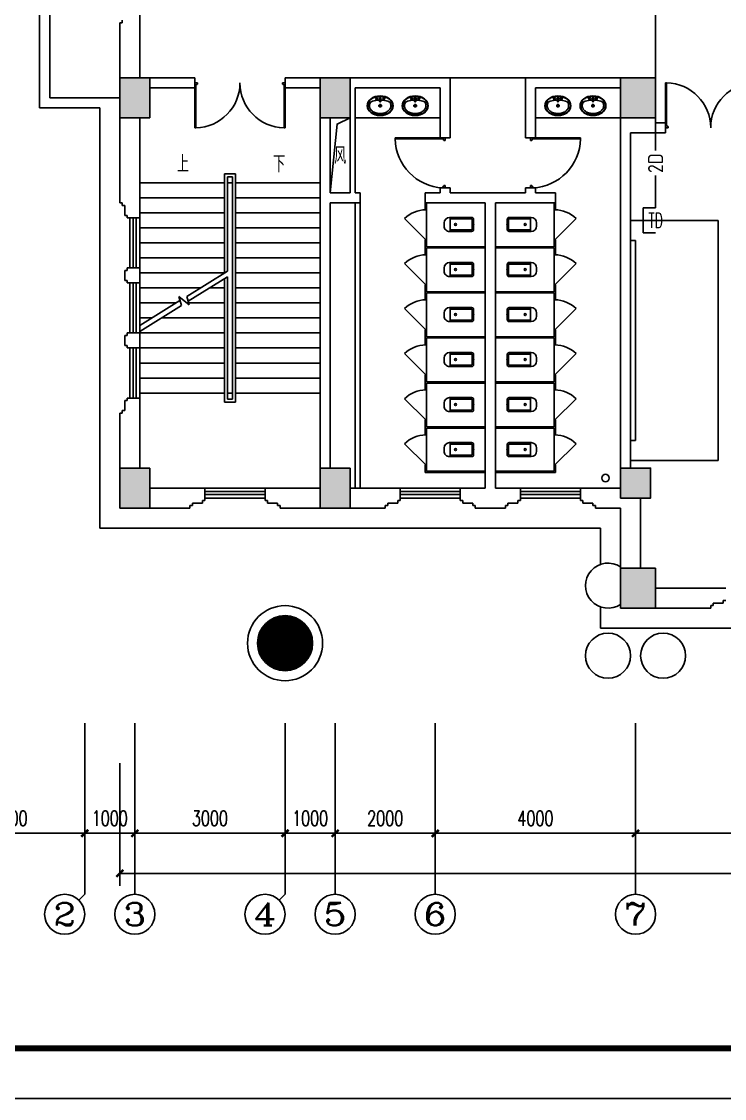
# Model space of a CAD drawing. Extents: x 190999 to 834799, y -200814 to 215286.
# Drawn here: x 327450 to 341487, y 71786 to 93311 of the extents above; entities that cross this region are included whole.
import ezdxf
from ezdxf.enums import TextEntityAlignment as Align

# ---------------------------------------------------------------- set-up
doc = ezdxf.new("R2010")
doc.units = 0
doc.header["$LTSCALE"] = 1000
doc.header["$MEASUREMENT"] = 0
for name, color, linetype in [('00-EQUIP', 3, 'Continuous'), ('00-SIG_TEXT', 7, 'Continuous'), ('00-WIRE-4', 6, 'Continuous'), ('A-卫生间', 250, 'Continuous'), ('A-墙线', 2, 'Continuous'), ('A-外包装修', 250, 'Continuous'), ('A-外窗', 145, 'Continuous'), ('A-家具', 250, 'Continuous'), ('A-门', 167, 'Continuous'), ('AXIS', 3, 'Continuous'), ('AXIS_TEXT', 7, 'Continuous'), ('COLUMN', 2, 'Continuous'), ('DIM_SYMB', 3, 'Continuous'), ('PUB_HATCH', 250, 'Continuous'), ('PUB_TEXT', 7, 'Continuous'), ('STAIR', 5, 'Continuous'), ('图框', 189, 'Continuous'), ('房间名称', 7, 'Continuous'), ('洞口线', 177, 'Continuous'), ('雨水管', 3, 'Continuous')]:
    doc.layers.add(name, color=color, linetype=linetype)
doc.styles.add('-GBCBIGGBENOR', font='GBENOR.shx', dxfattribs={"bigfont": 'GBCBIG.shx'})
doc.styles.add('_COMPLEX', font='COMPLEX.shx', dxfattribs={"width": 0.5})
doc.styles.add('_TCH_AXIS', font='COMPLEX', dxfattribs={"bigfont": 'GBCBIG'})
doc.styles.add('_TCH_DIM', font='SIMPLEX', dxfattribs={"bigfont": 'GBCBIG'})
doc.styles.add('COMPLEX', font='COMPLEX')
doc.styles.add('DIM_FONT', font='SIMPLEX', dxfattribs={"width": 0.7, "bigfont": 'GBCBIG'})
doc.styles.get("Standard").update_dxf_attribs({"font": 'simhei.ttf'})
doc.dimstyles.new('DIMN', dxfattribs={"dimtxt": 300, "dimasz": 100, "dimexe": 250, "dimexo": 300, "dimgap": 150, "dimtad": 1, "dimdec": 0, "dimzin": 0, "dimdsep": 46, "dimtxsty": 'DIM_FONT', "dimblk": 'ARCHTICK', "dimcen": 0.09, "dimclrt": 7, "dimazin": 2, "dimtfac": 1, "dimtdec": 0, "dimtix": 1, "dimtmove": 2, "dimatfit": 3, "dimfxl": 0, "dimtolj": 1, "dimtzin": 0, "dimarcsym": 0})

# ---------------------------------------------------------------- blocks, each defined once
blk = doc.blocks.new('TJAD_TK_A0')
at = {"layer": '图框'}
blk.add_line((973, -441.7), (2162, -441.7), dxfattribs=at)
at = {"layer": '图框', "const_width": 1.2}
blk.add_lwpolyline([(2152, -431.7), (2152, 389.3), (998, 389.3), (998, -431.7)], close=True, dxfattribs=at)
blk = doc.blocks.new('m1800')
at = {"layer": 'A-墙线'}
for p, q in [((-900, -100), (-900, 100)), ((900, -100), (900, 100))]:
    blk.add_line(p, q, dxfattribs=at)
at = {"layer": 'A-门'}
for p, q in [((-900, 900), (-900, 0)), ((-900, 900), (-880, 900)), ((-880, 900), (-880, 50)), ((880, 900), (880, 50)), ((900, 900), (880, 900)), ((900, 900), (900, 0)), ((-900, 50), (-870, 50)), ((-900, 0), (-850, 0)), ((-870, 50), (-870, 30)), ((-870, 30), (-850, 30)), ((-850, 30), (-850, 0)), ((850, 30), (850, 0)), ((870, 30), (850, 30)), ((900, 0), (850, 0)), ((870, 50), (870, 30)), ((900, 50), (870, 50))]:
    blk.add_line(p, q, dxfattribs=at)
for centre, start, end in [((-900, 0), 0, 88.7267), ((900, 0), 91.2733, 180)]:
    blk.add_arc(centre, 900, start, end, dxfattribs=at)
blk = doc.blocks.new('手盆')
at = {"layer": 'A-卫生间'}
for p, q in [((113, 12), (46, 16)), ((160, 0), (235, 0)), ((198, -37), (198, 38)), ((113, -11), (46, -16))]:
    blk.add_line(p, q, dxfattribs=at)
for centre, major_axis, ratio, start_param, end_param in [((198, 0), (0, 259), 0.763797, 3.141593, 9.424778), ((194, 0), (0, 259), 0.413212, 0.351725, 1.519021), ((106, 0), (0, 13.9), 0.9, 3.760941, 5.663837), ((194, 0), (0, 259), 0.413212, 1.620217, 2.789865)]:
    blk.add_ellipse(centre, major_axis=major_axis, ratio=ratio, start_param=start_param, end_param=end_param, dxfattribs=at)
for centre, major_axis in [((46, 0), (0, 15.8)), ((56, 71), (0, 20.6)), ((56, 71), (0, 15.6)), ((198, 0), (0, 23.4)), ((56, -71), (0, 20.6)), ((56, -71), (0, 15.6))]:
    blk.add_ellipse(centre, major_axis=major_axis, ratio=0.9, dxfattribs=at)
for points, knots in [([(198, -249), (204, -249), (211, -249), (228, -246), (239, -243), (260, -236), (270, -231), (290, -218), (299, -211), (317, -194), (325, -185), (340, -164), (347, -153), (360, -129), (365, -116), (374, -90), (378, -76), (383, -48), (385, -34), (387, -5), (387, 9), (385, 38), (383, 52), (377, 80), (373, 94), (364, 120), (358, 133), (345, 156), (338, 167), (323, 187), (314, 197), (296, 213), (287, 220), (267, 232), (257, 237), (236, 244), (225, 247), (204, 249), (193, 249), (171, 247), (161, 245), (140, 237), (129, 232), (110, 221), (100, 213), (82, 197), (74, 188), (58, 168), (51, 157), (38, 133), (32, 121), (23, 95), (19, 81), (13, 53), (11, 39), (9, 10), (9, -4), (10, -33), (12, -47), (18, -75), (21, -89), (30, -115), (36, -128), (48, -152), (55, -163), (70, -184), (78, -193), (96, -210), (105, -218), (125, -230), (135, -235), (156, -243), (167, -246), (184, -249), (191, -249), (198, -249)], [0, 0, 0, 0, 0.105369, 0.105369, 0.278747, 0.278747, 0.452125, 0.452125, 0.625504, 0.625504, 0.798882, 0.798882, 0.97226, 0.97226, 1.145639, 1.145639, 1.319017, 1.319017, 1.492395, 1.492395, 1.665774, 1.665774, 1.839152, 1.839152, 2.01253, 2.01253, 2.185909, 2.185909, 2.359287, 2.359287, 2.532665, 2.532665, 2.706044, 2.706044, 2.879422, 2.879422, 3.0528, 3.0528, 3.226179, 3.226179, 3.399557, 3.399557, 3.572935, 3.572935, 3.746313, 3.746313, 3.919692, 3.919692, 4.09307, 4.09307, 4.266448, 4.266448, 4.439827, 4.439827, 4.613205, 4.613205, 4.786583, 4.786583, 4.959962, 4.959962, 5.13334, 5.13334, 5.306718, 5.306718, 5.480097, 5.480097, 5.653475, 5.653475, 5.826853, 5.826853, 6.000232, 6.000232, 6.17361, 6.17361, 6.283185, 6.283185, 6.283185, 6.283185]), ([(119, -185), (121, -187), (123, -188), (130, -193), (135, -196), (146, -202), (152, -205), (163, -209), (169, -210), (180, -213), (186, -214), (194, -214), (196, -214), (198, -214), (204, -214), (209, -214), (222, -212), (229, -210), (241, -206), (245, -204), (254, -200), (259, -197), (269, -191), (275, -187), (286, -178), (291, -173), (300, -162), (304, -158), (314, -145), (319, -137), (327, -123), (329, -118), (334, -107), (336, -101), (341, -89), (343, -83), (346, -71), (348, -64), (351, -49), (352, -40), (354, -22), (355, -13), (355, 5), (355, 14), (354, 32), (352, 41), (349, 58), (348, 66), (343, 81), (341, 89), (335, 104), (332, 111), (326, 125), (322, 132), (314, 144), (310, 150), (301, 162), (296, 167), (287, 177), (281, 181), (272, 189), (267, 192), (256, 199), (250, 202), (238, 207), (233, 209), (223, 211), (217, 212), (205, 214), (198, 214), (186, 213), (181, 213), (171, 211), (166, 210), (151, 205), (141, 200), (128, 191), (123, 188), (119, 185)], [5.740897, 5.740897, 5.740897, 5.740897, 5.780874, 5.780874, 5.896829, 5.896829, 6.012784, 6.012784, 6.128739, 6.128739, 6.240697, 6.240697, 6.283185, 6.283185, 6.283185, 6.399826, 6.399826, 6.5409, 6.5409, 6.634, 6.634, 6.7271, 6.7271, 6.852188, 6.852188, 6.977276, 6.977276, 7.077377, 7.077377, 7.229977, 7.229977, 7.317389, 7.317389, 7.404801, 7.404801, 7.497094, 7.497094, 7.589386, 7.589386, 7.712334, 7.712334, 7.835281, 7.835281, 7.958228, 7.958228, 8.081175, 8.081175, 8.194983, 8.194983, 8.30879, 8.30879, 8.422598, 8.422598, 8.537599, 8.537599, 8.6526, 8.6526, 8.767602, 8.767602, 8.884432, 8.884432, 8.982435, 8.982435, 9.119467, 9.119467, 9.224191, 9.224191, 9.328914, 9.328914, 9.470087, 9.470087, 9.571187, 9.571187, 9.672288, 9.672288, 9.874489, 9.874489, 9.967059, 9.967059, 9.967059, 9.967059])]:
    blk.add_open_spline(points, degree=3, knots=knots, dxfattribs=at)
blk.add_point((46, 0), dxfattribs=at)
blk = doc.blocks.new('m1000')
at = {"layer": 'A-墙线'}
for p, q in [((0, 0), (0, 200)), ((1000, 0), (1000, 200))]:
    blk.add_line(p, q, dxfattribs=at)
at = {"layer": 'A-门'}
for p, q in [((0, 1100), (0, 100)), ((0, 1100), (20, 1100)), ((20, 1100), (20, 150)), ((0, 150), (30, 150)), ((0, 100), (50, 100)), ((30, 150), (30, 130)), ((30, 130), (50, 130)), ((50, 130), (50, 100)), ((950, 130), (950, 100)), ((970, 130), (950, 130)), ((1000, 100), (950, 100)), ((970, 150), (970, 130)), ((1000, 150), (970, 150)), ((1000, 150), (1000, 100))]:
    blk.add_line(p, q, dxfattribs=at)
blk.add_arc((0, 100), 1000, 2.866, 88.854, dxfattribs=at)
blk = doc.blocks.new('_ArchTick')
at = {"const_width": 0.5}
blk.add_lwpolyline([(-0.7, -0.7), (0.7, 0.7)], dxfattribs=at)
blk = doc.blocks.new('*D59')
at = {"layer": 'AXIS', "color": 0, "lineweight": -2}
for p, q in [((325712, 78486), (325712, 76836)), ((328711, 78486), (328711, 76836)), ((325712, 77086), (328711, 77086))]:
    blk.add_line(p, q, dxfattribs=at)
at = {"layer": 'Defpoints', "color": 0}
for p in [(325712, 78786), (328711, 78786), (328711, 77086)]:
    blk.add_point(p, dxfattribs=at)
at = {"layer": 'AXIS', "color": 0, "lineweight": -2, "xscale": 100, "yscale": 100, "zscale": 100, "rotation": 180}
blk.add_blockref('_ArchTick', (325712, 77086), dxfattribs=at)
at = {"layer": 'AXIS', "color": 0, "lineweight": -2, "xscale": 100, "yscale": 100, "zscale": 100}
blk.add_blockref('_ArchTick', (328711, 77086), dxfattribs=at)
at = {"layer": 'AXIS', "color": 7, "insert": (327211, 77386), "char_height": 300, "attachment_point": 5, "style": 'DIM_FONT'}
blk.add_mtext('\\A1;3000', dxfattribs=at)
blk = doc.blocks.new('*D60')
at = {"layer": 'AXIS', "color": 0, "lineweight": -2}
for p, q in [((328711, 78486), (328711, 76836)), ((329712, 78486), (329712, 76836)), ((328711, 77086), (329712, 77086))]:
    blk.add_line(p, q, dxfattribs=at)
at = {"layer": 'Defpoints', "color": 0}
for p in [(328711, 78786), (329712, 78786), (329712, 77086)]:
    blk.add_point(p, dxfattribs=at)
at = {"layer": 'AXIS', "color": 0, "lineweight": -2, "xscale": 100, "yscale": 100, "zscale": 100, "rotation": 180}
blk.add_blockref('_ArchTick', (328711, 77086), dxfattribs=at)
at = {"layer": 'AXIS', "color": 0, "lineweight": -2, "xscale": 100, "yscale": 100, "zscale": 100}
blk.add_blockref('_ArchTick', (329712, 77086), dxfattribs=at)
at = {"layer": 'AXIS', "color": 7, "insert": (329211, 77386), "char_height": 300, "attachment_point": 5, "style": 'DIM_FONT'}
blk.add_mtext('\\A1;1000', dxfattribs=at)
blk = doc.blocks.new('*D61')
at = {"layer": 'AXIS', "color": 0, "lineweight": -2}
for p, q in [((329712, 78486), (329712, 76836)), ((332712, 78486), (332712, 76836)), ((329712, 77086), (332712, 77086))]:
    blk.add_line(p, q, dxfattribs=at)
at = {"layer": 'Defpoints', "color": 0}
for p in [(329712, 78786), (332712, 78786), (332712, 77086)]:
    blk.add_point(p, dxfattribs=at)
at = {"layer": 'AXIS', "color": 0, "lineweight": -2, "xscale": 100, "yscale": 100, "zscale": 100, "rotation": 180}
blk.add_blockref('_ArchTick', (329712, 77086), dxfattribs=at)
at = {"layer": 'AXIS', "color": 0, "lineweight": -2, "xscale": 100, "yscale": 100, "zscale": 100}
blk.add_blockref('_ArchTick', (332712, 77086), dxfattribs=at)
at = {"layer": 'AXIS', "color": 7, "insert": (331212, 77386), "char_height": 300, "attachment_point": 5, "style": 'DIM_FONT'}
blk.add_mtext('\\A1;3000', dxfattribs=at)
blk = doc.blocks.new('*D62')
at = {"layer": 'AXIS', "color": 0, "lineweight": -2}
for p, q in [((332712, 78486), (332712, 76836)), ((333712, 78486), (333712, 76836)), ((332712, 77086), (332612, 77086)), ((332712, 77086), (333712, 77086)), ((333712, 77086), (333812, 77086))]:
    blk.add_line(p, q, dxfattribs=at)
at = {"layer": 'Defpoints', "color": 0}
for p in [(332712, 78786), (333712, 78786), (333712, 77086)]:
    blk.add_point(p, dxfattribs=at)
at = {"layer": 'AXIS', "color": 0, "lineweight": -2, "xscale": 100, "yscale": 100, "zscale": 100}
blk.add_blockref('_ArchTick', (332712, 77086), dxfattribs=at)
at = {"layer": 'AXIS', "color": 0, "lineweight": -2, "xscale": 100, "yscale": 100, "zscale": 100, "rotation": 180}
blk.add_blockref('_ArchTick', (333712, 77086), dxfattribs=at)
at = {"layer": 'AXIS', "color": 7, "insert": (333212, 77386), "char_height": 300, "attachment_point": 5, "style": 'DIM_FONT'}
blk.add_mtext('\\A1;1000', dxfattribs=at)
blk = doc.blocks.new('*D63')
at = {"layer": 'AXIS', "color": 0, "lineweight": -2}
for p, q in [((333712, 78486), (333712, 76836)), ((335712, 78486), (335712, 76836)), ((333712, 77086), (335712, 77086))]:
    blk.add_line(p, q, dxfattribs=at)
at = {"layer": 'Defpoints', "color": 0}
for p in [(333712, 78786), (335712, 78786), (335712, 77086)]:
    blk.add_point(p, dxfattribs=at)
at = {"layer": 'AXIS', "color": 0, "lineweight": -2, "xscale": 100, "yscale": 100, "zscale": 100, "rotation": 180}
blk.add_blockref('_ArchTick', (333712, 77086), dxfattribs=at)
at = {"layer": 'AXIS', "color": 0, "lineweight": -2, "xscale": 100, "yscale": 100, "zscale": 100}
blk.add_blockref('_ArchTick', (335712, 77086), dxfattribs=at)
at = {"layer": 'AXIS', "color": 7, "insert": (334712, 77386), "char_height": 300, "attachment_point": 5, "style": 'DIM_FONT'}
blk.add_mtext('\\A1;2000', dxfattribs=at)
blk = doc.blocks.new('*D64')
at = {"layer": 'AXIS', "color": 0, "lineweight": -2}
for p, q in [((335712, 78486), (335712, 76836)), ((339712, 78486), (339712, 76836)), ((335712, 77086), (339712, 77086))]:
    blk.add_line(p, q, dxfattribs=at)
at = {"layer": 'Defpoints', "color": 0}
for p in [(335712, 78786), (339712, 78786), (339712, 77086)]:
    blk.add_point(p, dxfattribs=at)
at = {"layer": 'AXIS', "color": 0, "lineweight": -2, "xscale": 100, "yscale": 100, "zscale": 100, "rotation": 180}
blk.add_blockref('_ArchTick', (335712, 77086), dxfattribs=at)
at = {"layer": 'AXIS', "color": 0, "lineweight": -2, "xscale": 100, "yscale": 100, "zscale": 100}
blk.add_blockref('_ArchTick', (339712, 77086), dxfattribs=at)
at = {"layer": 'AXIS', "color": 7, "insert": (337712, 77386), "char_height": 300, "attachment_point": 5, "style": 'DIM_FONT'}
blk.add_mtext('\\A1;4000', dxfattribs=at)
blk = doc.blocks.new('*D65')
at = {"layer": 'AXIS', "color": 0, "lineweight": -2}
for p, q in [((339712, 78486), (339712, 76836)), ((347712, 78486), (347712, 76836)), ((339712, 77086), (347712, 77086))]:
    blk.add_line(p, q, dxfattribs=at)
at = {"layer": 'Defpoints', "color": 0}
for p in [(339712, 78786), (347712, 78786), (347712, 77086)]:
    blk.add_point(p, dxfattribs=at)
at = {"layer": 'AXIS', "color": 0, "lineweight": -2, "xscale": 100, "yscale": 100, "zscale": 100, "rotation": 180}
blk.add_blockref('_ArchTick', (339712, 77086), dxfattribs=at)
at = {"layer": 'AXIS', "color": 0, "lineweight": -2, "xscale": 100, "yscale": 100, "zscale": 100}
blk.add_blockref('_ArchTick', (347712, 77086), dxfattribs=at)
at = {"layer": 'AXIS', "color": 7, "insert": (343712, 77386), "char_height": 300, "attachment_point": 5, "style": 'DIM_FONT'}
blk.add_mtext('\\A1;8000', dxfattribs=at)
blk = doc.blocks.new('*D74')
at = {"layer": 'AXIS', "color": 0, "lineweight": -2}
for p, q in [((329412, 78486), (329412, 76036)), ((402712, 78486), (402712, 76036)), ((329412, 76286), (402712, 76286))]:
    blk.add_line(p, q, dxfattribs=at)
at = {"layer": 'Defpoints', "color": 0}
for p in [(329412, 78786), (402712, 78786), (402712, 76286)]:
    blk.add_point(p, dxfattribs=at)
at = {"layer": 'AXIS', "color": 0, "lineweight": -2, "xscale": 100, "yscale": 100, "zscale": 100, "rotation": 180}
blk.add_blockref('_ArchTick', (329412, 76286), dxfattribs=at)
at = {"layer": 'AXIS', "color": 0, "lineweight": -2, "xscale": 100, "yscale": 100, "zscale": 100}
blk.add_blockref('_ArchTick', (402712, 76286), dxfattribs=at)
at = {"layer": 'AXIS', "color": 7, "insert": (366062, 76586), "char_height": 300, "attachment_point": 5, "style": 'DIM_FONT'}
blk.add_mtext('\\A1;73300', dxfattribs=at)
blk = doc.blocks.new('_YZH')
blk.add_circle((0, 0), 0.5)
at = {"layer": 'PUB_HATCH', "const_width": 0.5}
blk.add_lwpolyline([(-0.25, 0, 1), (0.25, 0, 1)], format="xyb", close=True, dxfattribs=at)
blk = doc.blocks.new('_FZH')
blk.add_lwpolyline([(-0.5, -0.5), (0.5, -0.5), (0.5, 0.5), (-0.5, 0.5)], close=True)
at = {"layer": 'PUB_HATCH'}
blk.add_solid([(-0.5, -0.5), (0.5, -0.5), (-0.5, 0.5), (0.5, 0.5)], dxfattribs=at)
blk = doc.blocks.new('_AXISO')
blk.add_circle((0, 0), 0.5)
at = {"layer": 'AXIS_TEXT', "style": 'COMPLEX', "width": 1.041667}
blk.add_attdef('A', text='', height=0.56, dxfattribs=at).set_placement((-0.25, -0.28), (0.25, -0.28), align=Align.FIT)
blk = doc.blocks.new('$lvtry$00000200')
for p, q in [((-140, -40, 0), (-140, -480, 0)), ((-110, -40, 0), (-110, -470, 0)), ((100, 0, 0), (-100, 0, 0)), ((100, -30, 0), (-100, -30, 0)), ((110, -470, 0), (110, -40, 0)), ((140, -480, 0), (140, -40, 0)), ((140, -470, 0), (-140, -470, 0)), ((-30, -590, 0), (30, -590, 0))]:
    blk.add_line(p, q)
blk.add_circle((0, -359, 0), 20)
for centre, radius, start, end in [((-100, -40, 0), 40, 90, 180), ((-100, -40, 0), 10, 90, 180), ((100, -40, 0), 40, 0, 90), ((100, -40, 0), 10, 0, 90), ((-30, -480, 0), 110, 180, 270), ((30, -480, 0), 110, 270, 0)]:
    blk.add_arc(centre, radius, start, end)
blk.add_point((0, 0))
blk = doc.blocks.new('$DorLib2D$00000114')
at = {"color": 0}
blk.add_line((0.5, 0), (-0.207, 0.707), dxfattribs=at)
blk.add_arc((0.5, 0), 1, 135, 180, dxfattribs=at)
blk = doc.blocks.new('_LINKPT1')
at = {"color": 0}
blk.add_line((0, 0), (0, 0), dxfattribs=at)
blk = doc.blocks.new('IO37IMB6')
for p, q in [((-0.5, 0.499), (-0.5, 0.999)), ((0.5, 0.999), (0.5, 0.499)), ((0.5, 0.499), (-0.5, 0.499)), ((0, 0.5), (0, 0))]:
    blk.add_line(p, q)
at = {"xscale": 0.002, "yscale": 0.002, "zscale": 0.002}
for p in [(0, 1.384), (-0.5, 0.499), (0.5, 0.499), (0, 0)]:
    blk.add_blockref('_LINKPT1', p, dxfattribs=at)
at = {"style": '_COMPLEX', "width": 0.6, "flags": 8}
blk.add_attdef('$TEXT$', text='', height=0.6, dxfattribs=at).set_placement((0, 1), align=Align.MIDDLE_CENTER)
at = {"flags": 9}
blk.add_attdef('A', (0, 0), '', height=0.00002, dxfattribs=at)

msp = doc.modelspace()

# ---------------------------------------------------------------- hatches: boundary and pattern name
at = {"layer": 'PUB_HATCH'}
for points in [[(330011.6, 91386.5), (330011.6, 92186.5), (329411.6, 92186.5), (329411.6, 91386.5)], [(334011.6, 91386.5), (334011.6, 92186.5), (333411.6, 92186.5), (333411.6, 91386.5)], [(340111.6, 91386.5), (340111.6, 92186.5), (339411.6, 92186.5), (339411.6, 91386.5)], [(330011.6, 83586.5), (330011.6, 84386.5), (329411.6, 84386.5), (329411.6, 83586.5)], [(334011.6, 83586.5), (334011.6, 84386.5), (333411.6, 84386.5), (333411.6, 83586.5)], [(340111.6, 81586.5), (340111.6, 82386.5), (339411.6, 82386.5), (339411.6, 81586.5)]]:
    msp.add_hatch(color=256, dxfattribs=at).paths.add_polyline_path(points)

# ---------------------------------------------------------------- linework, layer by layer
at = {"layer": '00-WIRE-4'}
for p, q in [((340111.1, 90732.1), (340111.1, 95186.5)), ((340111.1, 89586.5), (340111.1, 90231.5))]:
    msp.add_line(p, q, dxfattribs=at)
at = {"layer": 'A-卫生间'}
for p, q in [((336011.6, 92186.5), (337511.6, 92186.5)), ((335811.6, 91386.5), (334111.6, 91386.5)), ((337711.6, 91386.5), (339411.6, 91386.5)), ((334111.6, 89686.5), (334111.6, 83986.5)), ((334211.6, 89686.5), (334211.6, 83986.5)), ((335511.6, 89686.5), (335511.6, 89549)), ((335536.6, 89686.5), (335511.6, 89686.5)), ((335511.6, 89549), (335536.6, 89549)), ((335536.6, 89549), (335536.6, 89686.5)), ((338086.6, 89686.5), (338086.6, 89549)), ((338111.6, 89686.5), (338086.6, 89686.5)), ((338086.6, 89549), (338111.6, 89549)), ((338111.6, 89549), (338111.6, 89686.5)), ((335536.6, 88949), (335511.6, 88949)), ((335511.6, 88949), (335511.6, 88786.5)), ((335536.6, 88811.5), (335536.6, 88949)), ((338111.6, 88949), (338086.6, 88949)), ((338086.6, 88949), (338086.6, 88811.5)), ((338111.6, 88786.5), (338111.6, 88949)), ((335511.6, 88786.5), (335511.6, 88649)), ((335536.6, 88811.5), (336711.6, 88811.5)), ((335536.6, 88649), (335536.6, 88786.5)), ((335536.6, 88786.5), (336711.6, 88786.5)), ((336711.6, 88811.5), (336711.6, 88786.5)), ((338086.6, 88811.5), (336911.6, 88811.5)), ((336911.6, 88786.5), (336911.6, 88811.5)), ((338086.6, 88786.5), (336911.6, 88786.5)), ((338086.6, 88786.5), (338086.6, 88649)), ((338111.6, 88649), (338111.6, 88786.5)), ((335511.6, 88649), (335536.6, 88649)), ((338086.6, 88649), (338111.6, 88649)), ((335536.6, 88049), (335511.6, 88049)), ((335511.6, 88049), (335511.6, 87886.5)), ((335536.6, 87911.5), (335536.6, 88049)), ((338111.6, 88049), (338086.6, 88049)), ((338086.6, 88049), (338086.6, 87911.5)), ((338111.6, 87886.5), (338111.6, 88049)), ((335511.6, 87886.5), (335511.6, 87749)), ((335536.6, 87911.5), (336711.6, 87911.5)), ((335536.6, 87749), (335536.6, 87886.5)), ((335536.6, 87886.5), (336711.6, 87886.5)), ((336711.6, 87911.5), (336711.6, 87886.5)), ((338086.6, 87911.5), (336911.6, 87911.5)), ((336911.6, 87886.5), (336911.6, 87911.5)), ((338086.6, 87886.5), (336911.6, 87886.5)), ((338086.6, 87886.5), (338086.6, 87749)), ((338111.6, 87749), (338111.6, 87886.5)), ((335511.6, 87749), (335536.6, 87749)), ((338086.6, 87749), (338111.6, 87749)), ((335536.6, 87149), (335511.6, 87149)), ((335511.6, 87149), (335511.6, 86986.5)), ((335511.6, 86986.5), (335511.6, 86849)), ((335536.6, 87011.5), (335536.6, 87149)), ((335536.6, 87011.5), (336711.6, 87011.5)), ((335536.6, 86986.5), (336711.6, 86986.5)), ((335536.6, 86849), (335536.6, 86986.5)), ((336711.6, 87011.5), (336711.6, 86986.5)), ((338086.6, 87011.5), (336911.6, 87011.5)), ((336911.6, 86986.5), (336911.6, 87011.5)), ((338086.6, 86986.5), (336911.6, 86986.5)), ((338111.6, 87149), (338086.6, 87149)), ((338086.6, 87149), (338086.6, 87011.5)), ((338086.6, 86986.5), (338086.6, 86849)), ((338111.6, 86986.5), (338111.6, 87149)), ((338111.6, 86849), (338111.6, 86986.5)), ((335511.6, 86849), (335536.6, 86849)), ((338086.6, 86849), (338111.6, 86849)), ((335536.6, 86249), (335511.6, 86249)), ((335511.6, 86249), (335511.6, 86086.5)), ((335536.6, 86111.5), (335536.6, 86249)), ((335536.6, 86111.5), (336711.6, 86111.5)), ((336711.6, 86111.5), (336711.6, 86086.5)), ((338086.6, 86111.5), (336911.6, 86111.5)), ((336911.6, 86086.5), (336911.6, 86111.5)), ((338111.6, 86249), (338086.6, 86249)), ((338086.6, 86249), (338086.6, 86111.5)), ((338111.6, 86086.5), (338111.6, 86249)), ((335511.6, 86086.5), (335511.6, 85949)), ((335511.6, 85949), (335536.6, 85949)), ((335536.6, 86086.5), (336711.6, 86086.5)), ((335536.6, 85949), (335536.6, 86086.5)), ((338086.6, 86086.5), (336911.6, 86086.5)), ((338086.6, 86086.5), (338086.6, 85949)), ((338086.6, 85949), (338111.6, 85949)), ((338111.6, 85949), (338111.6, 86086.5)), ((335536.6, 85349), (335511.6, 85349)), ((335511.6, 85349), (335511.6, 85186.5)), ((335536.6, 85211.5), (335536.6, 85349)), ((338111.6, 85349), (338086.6, 85349)), ((338086.6, 85349), (338086.6, 85211.5)), ((338111.6, 85186.5), (338111.6, 85349)), ((335511.6, 85186.5), (335511.6, 85049)), ((335511.6, 85049), (335536.6, 85049)), ((335536.6, 85211.5), (336711.6, 85211.5)), ((335536.6, 85049), (335536.6, 85186.5)), ((335536.6, 85186.5), (336711.6, 85186.5)), ((336711.6, 85211.5), (336711.6, 85186.5)), ((338086.6, 85211.5), (336911.6, 85211.5)), ((336911.6, 85186.5), (336911.6, 85211.5)), ((338086.6, 85186.5), (336911.6, 85186.5)), ((338086.6, 85186.5), (338086.6, 85049)), ((338086.6, 85049), (338111.6, 85049)), ((338111.6, 85049), (338111.6, 85186.5)), ((335536.6, 84449), (335511.6, 84449)), ((335511.6, 84449), (335511.6, 84299)), ((335536.6, 84324), (335536.6, 84449)), ((338111.6, 84449), (338086.6, 84449)), ((338086.6, 84449), (338086.6, 84324)), ((338111.6, 84299), (338111.6, 84449)), ((336711.6, 84299), (335511.6, 84299)), ((336711.6, 84324), (335536.6, 84324)), ((336711.6, 84299), (336711.6, 84324)), ((336911.6, 84324), (338086.6, 84324)), ((336911.6, 84324), (336911.6, 84299)), ((336911.6, 84299), (338111.6, 84299))]:
    msp.add_line(p, q, dxfattribs=at)
at = {"layer": 'A-墙线'}
for p, q in [((329811.6, 93586.5), (329811.6, 92186.5)), ((329411.6, 93286.5), (329411.6, 92186.5)), ((329411.6, 93286.5), (329461.6, 93286.5)), ((329461.6, 93286.5), (329461.6, 93336.5)), ((330011.6, 92186.5), (330911.6, 92186.5)), ((332711.6, 92186.5), (333411.6, 92186.5)), ((336011.6, 92186.5), (334011.6, 92186.5)), ((336011.6, 92186.5), (336011.6, 90986.5)), ((337511.6, 92186.5), (337511.6, 90986.5)), ((339411.6, 92186.5), (337511.6, 92186.5)), ((330011.6, 91986.5), (330911.6, 91986.5)), ((332711.6, 91986.5), (333411.6, 91986.5)), ((335811.6, 91986.5), (334111.6, 91986.5)), ((334111.6, 91986.5), (334111.6, 89886.5)), ((335811.6, 91986.5), (335811.6, 90986.5)), ((337711.6, 91986.5), (337711.6, 90986.5)), ((339411.6, 91986.5), (337711.6, 91986.5)), ((329411.6, 91386.5), (329411.6, 89686.5)), ((329811.6, 91386.5), (329811.6, 89386.5)), ((333411.6, 91386.5), (333411.6, 84386.5)), ((333611.6, 91386.5), (333611.6, 89886.5)), ((334011.6, 91386.5), (334011.6, 89886.5)), ((339411.6, 91386.5), (339411.6, 84086.5)), ((340111.6, 91386.5), (340111.6, 91286.5)), ((340111.6, 91286.5), (340311.6, 91286.5)), ((339611.6, 91086.5), (339611.6, 84386.5)), ((340311.6, 91086.5), (339611.6, 91086.5)), ((335811.6, 89986.5), (335811.6, 89886.5)), ((336011.6, 89986.5), (336011.6, 89886.5)), ((337511.6, 89986.5), (337511.6, 89886.5)), ((337711.6, 89986.5), (337711.6, 89886.5)), ((334011.6, 89886.5), (333611.6, 89886.5)), ((334211.6, 89886.5), (334111.6, 89886.5)), ((334211.6, 89886.5), (334211.6, 89686.5)), ((335511.6, 89886.5), (335511.6, 89686.5)), ((335511.6, 89886.5), (335811.6, 89886.5)), ((336011.6, 89886.5), (337511.6, 89886.5)), ((337711.6, 89886.5), (338111.6, 89886.5)), ((338111.6, 89686.5), (338111.6, 89886.5)), ((329411.6, 89686.5), (329461.6, 89686.5)), ((329461.6, 89686.5), (329461.6, 89636.5)), ((329461.6, 89636.5), (329511.6, 89636.5)), ((329511.6, 89636.5), (329511.6, 89436.5)), ((333611.6, 89686.5), (333611.6, 84386.5)), ((334211.6, 89686.5), (333611.6, 89686.5)), ((335511.6, 89686.5), (336711.6, 89686.5)), ((336711.6, 89686.5), (336711.6, 83986.5)), ((336911.6, 89686.5), (336911.6, 83986.5)), ((336911.6, 89686.5), (338111.6, 89686.5)), ((329511.6, 89436.5), (329561.6, 89436.5)), ((329561.6, 89436.5), (329561.6, 89386.5)), ((329561.6, 89386.5), (329811.6, 89386.5)), ((329511.6, 88136.5), (329511.6, 88336.5)), ((329511.6, 88336.5), (329561.6, 88336.5)), ((329561.6, 88336.5), (329561.6, 88386.5)), ((329561.6, 88386.5), (329811.6, 88386.5)), ((329811.6, 88086.5), (329811.6, 88386.5)), ((329511.6, 88136.5), (329561.6, 88136.5)), ((329561.6, 88136.5), (329561.6, 88086.5)), ((329561.6, 88086.5), (329811.6, 88086.5)), ((329511.6, 86836.5), (329511.6, 87036.5)), ((329511.6, 87036.5), (329561.6, 87036.5)), ((329561.6, 87036.5), (329561.6, 87086.5)), ((329561.6, 87086.5), (329811.6, 87086.5)), ((329811.6, 86786.5), (329811.6, 87086.5)), ((329511.6, 86836.5), (329561.6, 86836.5)), ((329561.6, 86836.5), (329561.6, 86786.5)), ((329561.6, 86786.5), (329811.6, 86786.5)), ((329811.6, 86086.5), (329811.6, 84386.5)), ((329511.6, 85736.5), (329561.6, 85736.5)), ((329511.6, 85536.5), (329511.6, 85736.5)), ((329561.6, 85736.5), (329561.6, 85786.5)), ((329561.6, 85786.5), (329811.6, 85786.5)), ((329411.6, 85486.5), (329411.6, 84386.5)), ((329411.6, 85486.5), (329461.6, 85486.5)), ((329461.6, 85536.5), (329511.6, 85536.5)), ((329461.6, 85486.5), (329461.6, 85536.5)), ((330011.6, 83986.5), (331111.6, 83986.5)), ((331111.6, 83736.5), (331111.6, 83986.5)), ((332311.6, 83986.5), (333411.6, 83986.5)), ((332311.6, 83736.5), (332311.6, 83986.5)), ((334011.6, 83986.5), (335011.6, 83986.5)), ((335011.6, 83736.5), (335011.6, 83986.5)), ((336211.6, 83986.5), (336711.6, 83986.5)), ((336211.6, 83736.5), (336211.6, 83986.5)), ((336911.6, 83986.5), (337411.6, 83986.5)), ((337411.6, 83736.5), (337411.6, 83986.5)), ((338611.6, 83736.5), (338611.6, 83986.5)), ((338611.6, 83986.5), (339411.6, 83986.5)), ((331061.6, 83736.5), (331111.6, 83736.5)), ((331061.6, 83686.5), (331061.6, 83736.5)), ((332361.6, 83736.5), (332311.6, 83736.5)), ((332361.6, 83686.5), (332361.6, 83736.5)), ((334961.6, 83736.5), (335011.6, 83736.5)), ((334961.6, 83686.5), (334961.6, 83736.5)), ((336261.6, 83736.5), (336211.6, 83736.5)), ((336261.6, 83686.5), (336261.6, 83736.5)), ((337361.6, 83736.5), (337411.6, 83736.5)), ((337361.6, 83686.5), (337361.6, 83736.5)), ((338661.6, 83736.5), (338611.6, 83736.5)), ((338661.6, 83686.5), (338661.6, 83736.5)), ((339811.6, 83786.5), (339811.6, 82386.5)), ((330011.6, 83586.5), (330811.6, 83586.5)), ((330811.6, 83586.5), (330811.6, 83636.5)), ((330811.6, 83636.5), (330861.6, 83636.5)), ((330861.6, 83636.5), (330861.6, 83686.5)), ((330861.6, 83686.5), (331061.6, 83686.5)), ((332561.6, 83686.5), (332361.6, 83686.5)), ((332561.6, 83636.5), (332561.6, 83686.5)), ((332611.6, 83636.5), (332561.6, 83636.5)), ((332611.6, 83586.5), (332611.6, 83636.5)), ((332611.6, 83586.5), (333411.6, 83586.5)), ((334011.6, 83586.5), (334711.6, 83586.5)), ((334711.6, 83586.5), (334711.6, 83636.5)), ((334711.6, 83636.5), (334761.6, 83636.5)), ((334761.6, 83636.5), (334761.6, 83686.5)), ((334761.6, 83686.5), (334961.6, 83686.5)), ((336461.6, 83686.5), (336261.6, 83686.5)), ((336461.6, 83636.5), (336461.6, 83686.5)), ((336511.6, 83636.5), (336461.6, 83636.5)), ((336511.6, 83586.5), (336511.6, 83636.5)), ((336511.6, 83586.5), (337111.6, 83586.5)), ((337111.6, 83586.5), (337111.6, 83636.5)), ((337111.6, 83636.5), (337161.6, 83636.5)), ((337161.6, 83636.5), (337161.6, 83686.5)), ((337161.6, 83686.5), (337361.6, 83686.5)), ((338861.6, 83686.5), (338661.6, 83686.5)), ((338861.6, 83636.5), (338861.6, 83686.5)), ((338911.6, 83636.5), (338861.6, 83636.5)), ((338911.6, 83586.5), (338911.6, 83636.5)), ((338911.6, 83586.5), (339411.6, 83586.5)), ((339411.6, 83586.5), (339411.6, 82386.5)), ((340111.6, 81986.5), (341511.6, 81986.5)), ((340111.6, 81586.5), (341211.6, 81586.5)), ((341211.6, 81586.5), (341211.6, 81636.5)), ((341211.6, 81636.5), (341261.6, 81636.5)), ((341261.6, 81636.5), (341261.6, 81686.5)), ((341261.6, 81686.5), (341461.6, 81686.5)), ((341461.6, 81736.5), (341511.6, 81736.5)), ((341461.6, 81686.5), (341461.6, 81736.5))]:
    msp.add_line(p, q, dxfattribs=at)
at = {"layer": 'A-外包装修'}
for p, q in [((328011.6, 91786.5), (328011.6, 98523.1)), ((327811.6, 91586.5), (327811.6, 98157.4)), ((329411.6, 91786.5), (328011.6, 91786.5)), ((329011.6, 91586.5), (327811.6, 91586.5)), ((329011.6, 91586.5), (329011.6, 83186.5)), ((329011.6, 83186.5), (339011.6, 83186.5)), ((339011.6, 83186.5), (339011.6, 82460.7)), ((339011.6, 81612.2), (339011.6, 81186.5)), ((339011.6, 81186.5), (403711.6, 81186.5))]:
    msp.add_line(p, q, dxfattribs=at)
for centre, radius in [((332711.6, 80886.5), 750), ((339161.6, 80636.5), 450), ((340261.6, 80636.5), 450)]:
    msp.add_circle(centre, radius, dxfattribs=at)
msp.add_arc((339161.6, 82036.5), 450, 56.25101, 303.74899, dxfattribs=at)
at = {"layer": 'A-外窗'}
for p, q in [((329611.6, 88386.5), (329611.6, 89386.5)), ((329681.6, 88386.5), (329681.6, 89386.5)), ((329741.6, 88386.5), (329741.6, 89386.5)), ((329811.6, 88386.5), (329811.6, 89386.5)), ((329611.6, 87086.5), (329611.6, 88086.5)), ((329681.6, 87086.5), (329681.6, 88086.5)), ((329741.6, 87086.5), (329741.6, 88086.5)), ((329811.6, 87086.5), (329811.6, 88086.5)), ((329611.6, 85786.5), (329611.6, 86786.5)), ((329681.6, 85786.5), (329681.6, 86786.5)), ((329741.6, 85786.5), (329741.6, 86786.5)), ((329811.6, 85786.5), (329811.6, 86786.5)), ((332311.6, 83986.5), (331111.6, 83986.5)), ((335011.6, 83986.5), (336211.6, 83986.5)), ((338611.6, 83986.5), (337411.6, 83986.5)), ((332311.6, 83916.5), (331111.6, 83916.5)), ((332311.6, 83856.5), (331111.6, 83856.5)), ((332311.6, 83786.5), (331111.6, 83786.5)), ((335011.6, 83916.5), (336211.6, 83916.5)), ((335011.6, 83856.5), (336211.6, 83856.5)), ((335011.6, 83786.5), (336211.6, 83786.5)), ((338611.6, 83916.5), (337411.6, 83916.5)), ((338611.6, 83856.5), (337411.6, 83856.5)), ((338611.6, 83786.5), (337411.6, 83786.5))]:
    msp.add_line(p, q, dxfattribs=at)
at = {"layer": 'A-家具'}
for p, q in [((339611.6, 89336.5), (341361.6, 89336.5)), ((341361.6, 89336.5), (341361.6, 84536.5)), ((339611.6, 88936.5), (339711.6, 88936.5)), ((339711.6, 88936.5), (339711.6, 84936.5)), ((339611.6, 84936.5), (339711.6, 84936.5)), ((339611.6, 84536.5), (341361.6, 84536.5))]:
    msp.add_line(p, q, dxfattribs=at)
at = {"layer": 'A-门'}
for p, q in [((335536.6, 88949), (335536.6, 89549)), ((338086.6, 88949), (338086.6, 89549)), ((335536.6, 88049), (335536.6, 88649)), ((338086.6, 88049), (338086.6, 88649)), ((335536.6, 87149), (335536.6, 87749)), ((338086.6, 87149), (338086.6, 87749)), ((335536.6, 86249), (335536.6, 86849)), ((338086.6, 86249), (338086.6, 86849)), ((335536.6, 85349), (335536.6, 85949)), ((338086.6, 85349), (338086.6, 85949)), ((335536.6, 84449), (335536.6, 85049)), ((338086.6, 84449), (338086.6, 85049))]:
    msp.add_line(p, q, dxfattribs=at)
at = {"layer": 'AXIS'}
for p, q in [((328711.2, 79286.5), (328711.2, 75867.4)), ((329711.6, 79286.5), (329711.6, 75867.4)), ((332712.1, 79286.5), (332712.1, 75867.4)), ((333711.6, 79286.5), (333711.6, 75867.4)), ((335711.6, 79286.5), (335711.6, 75867.4)), ((339711.6, 79286.5), (339711.6, 75867.4)), ((328594, 75750.2), (328711.2, 75867.4)), ((332594.9, 75750.2), (332712.1, 75867.4))]:
    msp.add_line(p, q, dxfattribs=at)
at = {"layer": 'COLUMN'}
for p, q in [((330011.6, 92186.5), (329411.6, 92186.5)), ((329411.6, 92186.5), (329411.6, 91386.5)), ((330011.6, 91386.5), (330011.6, 92186.5)), ((334011.6, 92186.5), (333411.6, 92186.5)), ((333411.6, 92186.5), (333411.6, 91386.5)), ((334011.6, 91386.5), (334011.6, 92186.5)), ((340111.6, 92186.5), (339411.6, 92186.5)), ((339411.6, 92186.5), (339411.6, 91386.5)), ((340111.6, 91386.5), (340111.6, 92186.5)), ((329411.6, 91386.5), (330011.6, 91386.5)), ((333411.6, 91386.5), (334011.6, 91386.5)), ((339411.6, 91386.5), (340111.6, 91386.5)), ((330011.6, 84386.5), (329411.6, 84386.5)), ((329411.6, 84386.5), (329411.6, 83586.5)), ((330011.6, 83586.5), (330011.6, 84386.5)), ((334011.6, 84386.5), (333411.6, 84386.5)), ((333411.6, 84386.5), (333411.6, 83586.5)), ((334011.6, 83586.5), (334011.6, 84386.5)), ((329411.6, 83586.5), (330011.6, 83586.5)), ((333411.6, 83586.5), (334011.6, 83586.5)), ((340111.6, 82386.5), (339411.6, 82386.5)), ((339411.6, 82386.5), (339411.6, 81586.5)), ((340111.6, 81586.5), (340111.6, 82386.5)), ((339411.6, 81586.5), (340111.6, 81586.5))]:
    msp.add_line(p, q, dxfattribs=at)
at = {"layer": 'DIM_SYMB'}
for points in [[(330656.6, 90086.5, 0, 0, 0), (330656.6, 88186.5, 80, 0, 0), (330656.6, 87886.5, 0, 0, 0)], [(332566.6, 90086.5, 0, 0, 0), (332566.6, 84981.6, 0, 0, 0), (330656.6, 84981.6, 0, 0, 0), (330656.6, 87211.7, 80, 0, 0), (330656.6, 87511.7, 0, 0, 0)]]:
    msp.add_lwpolyline(points, format="xyseb", dxfattribs=at)
at = {"layer": 'STAIR'}
for p, q in [((331721.6, 90266.5), (331501.6, 90266.5)), ((331501.6, 90266.5), (331501.6, 88287.8)), ((331661.6, 90206.5), (331561.6, 90206.5)), ((331561.6, 90206.5), (331561.6, 88325.1)), ((331661.6, 85766.5), (331661.6, 90206.5)), ((331721.6, 85706.5), (331721.6, 90266.5)), ((329811.6, 90086.5), (329811.6, 87235.3)), ((331501.6, 90086.5), (329811.6, 90086.5)), ((331561.6, 90086.5), (331561.6, 88325.1)), ((331561.6, 90086.5), (331661.6, 90086.5)), ((331661.6, 85886.5), (331661.6, 90086.5)), ((331721.6, 90086.5), (333411.6, 90086.5)), ((333411.6, 85886.5), (333411.6, 90086.5)), ((331501.6, 89786.5), (329811.6, 89786.5)), ((331721.6, 89786.5), (333411.6, 89786.5)), ((331501.6, 89486.5), (329811.6, 89486.5)), ((331721.6, 89486.5), (333411.6, 89486.5)), ((331501.6, 89186.5), (329811.6, 89186.5)), ((331721.6, 89186.5), (333411.6, 89186.5)), ((331501.6, 88886.5), (329811.6, 88886.5)), ((331721.6, 88886.5), (333411.6, 88886.5)), ((331501.6, 88586.5), (329811.6, 88586.5)), ((331721.6, 88586.5), (333411.6, 88586.5)), ((331499.6, 88286.5), (329811.6, 88286.5)), ((331561.6, 88325.1), (330747.8, 87818.3)), ((331721.6, 88286.5), (333411.6, 88286.5)), ((331561.6, 88207.3), (330777.9, 87719.3)), ((331501.6, 88170), (331501.6, 85706.5)), ((331561.6, 88207.3), (331561.6, 85886.5)), ((331561.6, 88207.3), (331561.6, 85766.5)), ((331017.9, 87986.5), (329811.6, 87986.5)), ((331501.6, 87986.5), (331207, 87986.5)), ((331721.6, 87986.5), (333411.6, 87986.5)), ((330612.2, 87733.9), (329811.6, 87235.3)), ((330536.2, 87686.5), (329811.6, 87686.5)), ((330642.4, 87634.8), (329811.6, 87117.5)), ((330799.7, 87647.6), (330588, 87813.5)), ((330588, 87813.5), (330642.4, 87634.8)), ((330747.8, 87818.3), (330799.7, 87647.6)), ((331501.6, 87686.5), (330787.9, 87686.5)), ((331721.6, 87686.5), (333411.6, 87686.5)), ((330054.4, 87386.5), (329811.6, 87386.5)), ((331501.6, 87386.5), (330243.6, 87386.5)), ((331721.6, 87386.5), (333411.6, 87386.5)), ((329811.6, 87117.5), (329811.6, 85886.5)), ((331501.6, 87086.5), (329811.6, 87086.5)), ((331721.6, 87086.5), (333411.6, 87086.5)), ((331501.6, 86786.5), (329811.6, 86786.5)), ((331721.6, 86786.5), (333411.6, 86786.5)), ((331501.6, 86486.5), (329811.6, 86486.5)), ((331721.6, 86486.5), (333411.6, 86486.5)), ((331501.6, 86186.5), (329811.6, 86186.5)), ((331721.6, 86186.5), (333411.6, 86186.5)), ((331501.6, 85886.5), (329811.6, 85886.5)), ((331561.6, 85886.5), (331661.6, 85886.5)), ((331721.6, 85886.5), (333411.6, 85886.5)), ((331501.6, 85706.5), (331721.6, 85706.5)), ((331561.6, 85766.5), (331661.6, 85766.5))]:
    msp.add_line(p, q, dxfattribs=at)
at = {"layer": '洞口线', "ltscale": 2}
msp.add_lwpolyline([(334011.6, 91386.5), (333752.2, 91261.3), (333611.6, 89886.5)], dxfattribs=at)
at = {"layer": '雨水管'}
msp.add_circle((339111.6, 84186.5), 75, dxfattribs=at)

# ---------------------------------------------------------------- block references
at = {"xscale": -1, "rotation": 90}
for p in [(334611.6, 91826.5), (335311.6, 91826.5)]:
    msp.add_blockref('手盆', p, dxfattribs=at)
at = {"rotation": 270}
for p in [(338161.6, 91826.5), (338861.6, 91826.5)]:
    msp.add_blockref('手盆', p, dxfattribs=at)
at = {"layer": '00-EQUIP'}
ref = msp.add_blockref('IO37IMB6', (339611.6, 89336.5), dxfattribs=dict(at, xscale=500, yscale=500, zscale=500, rotation=270))
ref.add_attrib('$TEXT$', 'TD', dxfattribs={"layer": '0', "height": 300, "style": '_COMPLEX', "width": 0.6, "flags": 8}).set_placement((340111.6, 89336.5), align=Align.MIDDLE_CENTER)
at = {"layer": 'A-卫生间', "rotation": 269.9999999989353}
for p in [(336477.3, 89255.2, 0), (336477.3, 88355.2, 0), (336477.3, 87455.2, 0), (336477.3, 86555.2, 0), (336477.3, 85655.2, 0), (336477.3, 84755.2, 0)]:
    msp.add_blockref('$lvtry$00000200', p, dxfattribs=at)
at = {"layer": 'A-卫生间', "yscale": -0.9999999999999998, "rotation": 270.0000000010646}
for p in [(337146, 89255.2, 0), (337146, 88355.2, 0), (337146, 87455.2, 0), (337146, 86555.2, 0), (337146, 85655.2, 0), (337146, 84755.2, 0)]:
    msp.add_blockref('$lvtry$00000200', p, dxfattribs=at)
at = {"layer": 'A-门', "xscale": -1}
for name, p, rotation in [('m1800', (331811.6, 92086.5), 180), ('m1000', (336011.6, 90986.5), 90)]:
    msp.add_blockref(name, p, dxfattribs=dict(at, rotation=rotation))
at = {"layer": 'A-门'}
msp.add_blockref('m1800', (341211.6, 91186.5), dxfattribs=at)
at = {"layer": 'A-门', "rotation": 270}
msp.add_blockref('m1000', (337511.6, 90986.5), dxfattribs=at)
at = {"layer": 'A-门', "xscale": -600, "zscale": 25, "rotation": 90}
for p, yscale in [((335524.1, 89249), 600), ((338099.1, 89249), -600), ((335524.1, 88349), 600), ((338099.1, 88349), -600), ((335524.1, 87449), 600), ((338099.1, 87449), -600), ((335524.1, 86549), 600), ((338099.1, 86549), -600), ((335524.1, 85649), 600), ((338099.1, 85649), -600), ((335524.1, 84749), 600), ((338099.1, 84749), -600)]:
    msp.add_blockref('$DorLib2D$00000114', p, dxfattribs=dict(at, yscale=yscale))
at = {"layer": 'AXIS'}
ref = msp.add_blockref('_AXISO', (328311.2, 75467.4), dxfattribs=dict(at, xscale=800, yscale=800, zscale=800))
ref.add_attrib('A', '2', dxfattribs={"layer": 'AXIS_TEXT', "height": 452.5, "style": '_TCH_AXIS', "width": 1.5}).set_placement((328084.9, 75241.1), (328537.5, 75241.1), align=Align.FIT)
ref = msp.add_blockref('_AXISO', (329711.6, 75467.4), dxfattribs=dict(at, xscale=800, yscale=800, zscale=800))
ref.add_attrib('A', '3', dxfattribs={"layer": 'AXIS_TEXT', "height": 452.5, "style": '_TCH_AXIS', "width": 1.5}).set_placement((329485.3, 75241.1), (329937.9, 75241.1), align=Align.FIT)
ref = msp.add_blockref('_AXISO', (332312.1, 75467.4), dxfattribs=dict(at, xscale=800, yscale=800, zscale=800))
ref.add_attrib('A', '4', dxfattribs={"layer": 'AXIS_TEXT', "height": 452.5, "style": '_TCH_AXIS', "width": 1.3125}).set_placement((332085.8, 75241.1), (332538.3, 75241.1), align=Align.FIT)
ref = msp.add_blockref('_AXISO', (333711.6, 75467.4), dxfattribs=dict(at, xscale=800, yscale=800, zscale=800))
ref.add_attrib('A', '5', dxfattribs={"layer": 'AXIS_TEXT', "height": 452.5, "style": '_TCH_AXIS', "width": 1.5}).set_placement((333485.3, 75241.1), (333937.9, 75241.1), align=Align.FIT)
ref = msp.add_blockref('_AXISO', (335711.6, 75467.4), dxfattribs=dict(at, xscale=800, yscale=800, zscale=800))
ref.add_attrib('A', '6', dxfattribs={"layer": 'AXIS_TEXT', "height": 452.5, "style": '_TCH_AXIS', "width": 1.5}).set_placement((335485.4, 75241.1), (335937.9, 75241.1), align=Align.FIT)
ref = msp.add_blockref('_AXISO', (339711.6, 75467.4), dxfattribs=dict(at, xscale=800, yscale=800, zscale=800))
ref.add_attrib('A', '7', dxfattribs={"layer": 'AXIS_TEXT', "height": 452.5, "style": '_TCH_AXIS', "width": 1.5}).set_placement((339485.4, 75241.1), (339937.9, 75241.1), align=Align.FIT)
at = {"layer": 'COLUMN'}
for name, p, xscale, yscale, zscale in [('_FZH', (339711.6, 84086.5), 600, 600, 600), ('_YZH', (332711.6, 80886.5), 1099.999999996445, 1099.999999996445, 1099.999999996445)]:
    msp.add_blockref(name, p, dxfattribs=dict(at, xscale=xscale, yscale=yscale, zscale=zscale))
at = {"layer": '图框', "xscale": 100, "yscale": 100, "zscale": 100}
msp.add_blockref('TJAD_TK_A0', (212598.6, 115956.8), dxfattribs=at)

# ---------------------------------------------------------------- texts
at = {"layer": '00-SIG_TEXT', "style": '-GBCBIGGBENOR'}
msp.add_text('2D', height=300, rotation=90, dxfattribs=at).set_placement((340111.1, 90481.8), align=Align.MIDDLE_CENTER)
at = {"layer": 'PUB_TEXT', "style": '_TCH_DIM'}
for s, p in [('上', (330552.4, 90296.5)), ('下', (332471.7, 90296.5))]:
    msp.add_text(s, height=337.6, dxfattribs=at).set_placement(p)
at = {"layer": '房间名称', "style": '_TCH_DIM'}
msp.add_text('风', height=337.6, dxfattribs=at).set_placement((333692.3, 90464.3))

# ---------------------------------------------------------------- dimensions: what is measured, and where the dimension line sits
at = {"layer": 'AXIS'}
for p1, p2, distance, picture, middle in [((325711.6, 78786.5), (328711.2, 78786.5), -1700, '*D59', (327211.4, 77386.5)), ((328711.2, 78786.5), (329711.6, 78786.5), -1700, '*D60', (329211.4, 77386.5)), ((329411.6, 78786.5), (402711.6, 78786.5), -2500, '*D74', (366061.6, 76586.5)), ((329711.6241, 78786.4814), (332712.0708, 78786.4814), -1700, '*D61', (331211.8474, 77386.4814)), ((332712.0708, 78786.4814), (333711.6241, 78786.4814), -1700, '*D62', (333211.8474, 77386.4814)), ((333711.6, 78786.5), (335711.6, 78786.5), -1700, '*D63', (334711.6, 77386.5)), ((335711.6, 78786.5), (339711.6, 78786.5), -1700, '*D64', (337711.6, 77386.5)), ((339711.6, 78786.5), (347711.6, 78786.5), -1700, '*D65', (343711.6, 77386.5))]:
    dim = msp.add_aligned_dim(p1=p1, p2=p2, distance=distance, dimstyle='DIMN', dxfattribs=at)
    dim.commit()
    dim.dimension.update_dxf_attribs({"geometry": picture, "text_midpoint": middle})

doc.saveas('drawing.dxf')
